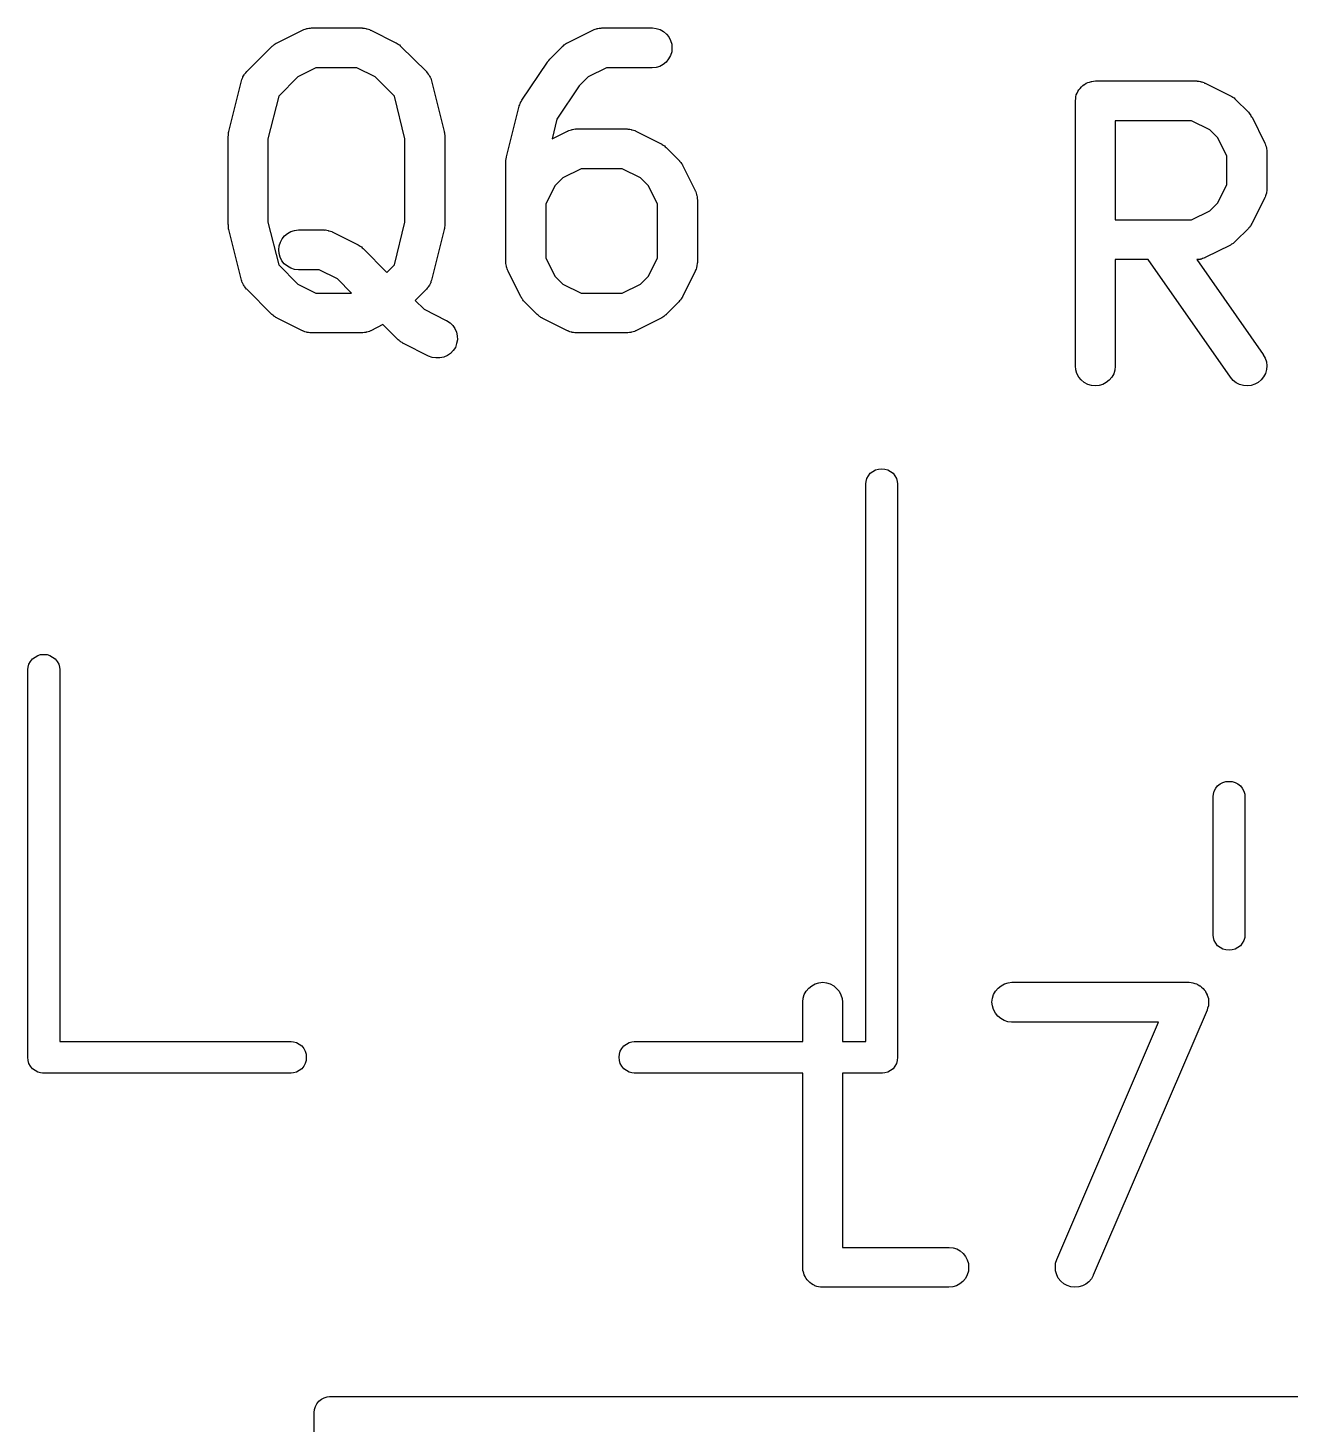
# Model space of a CAD drawing. Extents: x 85.9 to 159.2, y -122.9 to -78.6.
# Drawn here: x 150.36 to 155.12, y -105.94 to -100.68 of the extents above; entities that cross this region are included whole.
import ezdxf

# ---------------------------------------------------------------- set-up
doc = ezdxf.new("R2010")
doc.units = 0
doc.header["$MEASUREMENT"] = 0
doc.layers.add('BLACK', color=7, linetype='CONTINUOUS')

msp = doc.modelspace()

# ---------------------------------------------------------------- linework, layer by layer
at = {"layer": 'BLACK', "linetype": 'CONTINUOUS'}
for p, q in [((151.3, -100.733), (151.395, -100.685)), ((151.395, -100.685), (151.396, -100.685)), ((151.396, -100.685), (151.398, -100.684)), ((151.398, -100.684), (151.4, -100.683)), ((151.4, -100.683), (151.405, -100.682)), ((151.405, -100.682), (151.41, -100.68)), ((151.41, -100.68), (151.412, -100.679)), ((151.412, -100.679), (151.414, -100.679)), ((151.414, -100.679), (151.419, -100.678)), ((151.419, -100.678), (151.424, -100.678)), ((151.424, -100.678), (151.426, -100.678)), ((151.426, -100.678), (151.429, -100.677)), ((151.429, -100.677), (151.619, -100.677)), ((151.619, -100.677), (151.62, -100.677)), ((151.62, -100.677), (151.622, -100.678)), ((151.622, -100.678), (151.624, -100.678)), ((151.624, -100.678), (151.63, -100.678)), ((151.63, -100.678), (151.635, -100.679)), ((151.635, -100.679), (151.637, -100.68)), ((151.637, -100.68), (151.639, -100.68)), ((151.639, -100.68), (151.644, -100.682)), ((151.644, -100.682), (151.649, -100.683)), ((151.649, -100.683), (151.651, -100.685)), ((151.651, -100.685), (151.653, -100.685)), ((151.653, -100.685), (151.748, -100.733)), ((152.395, -100.733), (152.49, -100.685)), ((152.49, -100.685), (152.491, -100.685)), ((152.491, -100.685), (152.493, -100.684)), ((152.493, -100.684), (152.495, -100.683)), ((152.495, -100.683), (152.5, -100.682)), ((152.5, -100.682), (152.505, -100.68)), ((152.505, -100.68), (152.507, -100.679)), ((152.507, -100.679), (152.509, -100.679)), ((152.509, -100.679), (152.514, -100.678)), ((152.514, -100.678), (152.519, -100.678)), ((152.519, -100.678), (152.522, -100.678)), ((152.522, -100.678), (152.524, -100.677)), ((152.524, -100.677), (152.714, -100.677)), ((152.714, -100.677), (152.715, -100.677)), ((152.715, -100.677), (152.73, -100.679)), ((152.73, -100.679), (152.744, -100.683)), ((152.744, -100.683), (152.757, -100.69)), ((152.757, -100.69), (152.768, -100.7)), ((151.185, -100.842), (151.28, -100.747)), ((151.28, -100.747), (151.281, -100.746)), ((151.281, -100.746), (151.284, -100.744)), ((151.284, -100.744), (151.287, -100.741)), ((151.287, -100.741), (151.29, -100.739)), ((151.29, -100.739), (151.292, -100.737)), ((151.292, -100.737), (151.296, -100.735)), ((151.296, -100.735), (151.3, -100.733)), ((151.748, -100.733), (151.749, -100.733)), ((151.749, -100.733), (151.752, -100.736)), ((151.752, -100.736), (151.756, -100.738)), ((151.756, -100.738), (151.758, -100.74)), ((151.758, -100.74), (151.761, -100.741)), ((151.761, -100.741), (151.764, -100.744)), ((151.764, -100.744), (151.767, -100.747)), ((151.767, -100.747), (151.863, -100.842)), ((152.328, -100.795), (152.376, -100.747)), ((152.376, -100.746), (152.38, -100.744)), ((152.376, -100.747), (152.376, -100.746)), ((152.38, -100.744), (152.383, -100.741)), ((152.383, -100.741), (152.385, -100.739)), ((152.385, -100.739), (152.388, -100.737)), ((152.388, -100.737), (152.391, -100.735)), ((152.391, -100.735), (152.395, -100.733)), ((152.768, -100.7), (152.777, -100.711)), ((152.777, -100.711), (152.784, -100.724)), ((152.784, -100.724), (152.788, -100.738)), ((152.788, -100.738), (152.789, -100.753)), ((152.319, -100.805), (152.324, -100.8)), ((152.324, -100.8), (152.328, -100.795)), ((152.776, -100.794), (152.767, -100.806)), ((152.783, -100.781), (152.776, -100.794)), ((152.788, -100.767), (152.783, -100.781)), ((152.789, -100.753), (152.788, -100.767)), ((151.176, -100.854), (151.177, -100.852)), ((151.177, -100.852), (151.178, -100.85)), ((151.178, -100.85), (151.182, -100.846)), ((151.182, -100.846), (151.185, -100.842)), ((151.446, -100.827), (151.378, -100.862)), ((151.601, -100.827), (151.446, -100.827)), ((151.67, -100.862), (151.601, -100.827)), ((151.863, -100.842), (151.863, -100.843)), ((151.863, -100.843), (151.866, -100.847)), ((151.866, -100.847), (151.87, -100.851)), ((151.87, -100.851), (151.871, -100.853)), ((151.871, -100.853), (151.872, -100.854)), ((152.223, -100.949), (152.319, -100.806)), ((152.319, -100.806), (152.319, -100.805)), ((152.319, -100.806), (152.319, -100.806)), ((152.319, -100.806), (152.319, -100.806)), ((152.319, -100.806), (152.319, -100.806)), ((152.542, -100.827), (152.473, -100.862)), ((152.714, -100.827), (152.542, -100.827)), ((152.729, -100.826), (152.714, -100.827)), ((152.743, -100.822), (152.729, -100.826)), ((152.756, -100.815), (152.743, -100.822)), ((152.767, -100.806), (152.756, -100.815)), ((151.118, -101.068), (151.165, -100.877)), ((151.165, -100.877), (151.166, -100.876)), ((151.166, -100.876), (151.167, -100.871)), ((151.167, -100.871), (151.169, -100.866)), ((151.169, -100.866), (151.17, -100.864)), ((151.17, -100.864), (151.171, -100.862)), ((151.171, -100.862), (151.173, -100.858)), ((151.173, -100.858), (151.176, -100.854)), ((151.378, -100.862), (151.306, -100.934)), ((151.742, -100.934), (151.67, -100.862)), ((151.872, -100.854), (151.875, -100.859)), ((151.875, -100.859), (151.877, -100.863)), ((151.877, -100.863), (151.878, -100.865)), ((151.878, -100.865), (151.879, -100.867)), ((151.879, -100.867), (151.881, -100.872)), ((151.881, -100.872), (151.882, -100.877)), ((151.882, -100.877), (151.93, -101.068)), ((152.439, -100.895), (152.355, -101.021)), ((152.473, -100.862), (152.439, -100.895)), ((154.324, -100.91), (154.328, -100.905)), ((154.328, -100.905), (154.333, -100.899)), ((154.333, -100.899), (154.339, -100.894)), ((154.333, -100.899), (154.333, -100.899)), ((154.333, -100.899), (154.333, -100.899)), ((154.339, -100.894), (154.344, -100.89)), ((154.344, -100.89), (154.344, -100.89)), ((154.344, -100.89), (154.345, -100.89)), ((154.345, -100.89), (154.351, -100.886)), ((154.351, -100.886), (154.357, -100.883)), ((154.357, -100.883), (154.357, -100.883)), ((154.357, -100.883), (154.358, -100.883)), ((154.358, -100.883), (154.364, -100.881)), ((154.364, -100.881), (154.371, -100.879)), ((154.371, -100.879), (154.371, -100.879)), ((154.371, -100.879), (154.372, -100.879)), ((154.372, -100.879), (154.379, -100.878)), ((154.379, -100.878), (154.386, -100.877)), ((154.386, -100.877), (154.767, -100.877)), ((154.767, -100.877), (154.768, -100.877)), ((154.768, -100.877), (154.77, -100.878)), ((154.77, -100.878), (154.772, -100.878)), ((154.772, -100.878), (154.777, -100.878)), ((154.777, -100.878), (154.782, -100.879)), ((154.782, -100.879), (154.784, -100.88)), ((154.784, -100.88), (154.787, -100.88)), ((154.787, -100.88), (154.791, -100.882)), ((154.791, -100.882), (154.796, -100.883)), ((154.796, -100.883), (154.798, -100.885)), ((154.798, -100.885), (154.8, -100.885)), ((154.8, -100.885), (154.895, -100.933)), ((151.306, -100.934), (151.265, -101.095)), ((151.782, -101.095), (151.742, -100.934)), ((152.218, -100.958), (152.221, -100.953)), ((152.218, -100.96), (152.218, -100.958)), ((152.221, -100.953), (152.223, -100.949)), ((154.311, -100.951), (154.312, -100.944)), ((154.311, -100.952), (154.311, -100.951)), ((154.311, -101.952), (154.311, -100.952)), ((154.311, -100.952), (154.311, -100.952)), ((154.311, -100.952), (154.311, -100.952)), ((154.311, -100.952), (154.311, -100.952)), ((154.312, -100.937), (154.314, -100.93)), ((154.312, -100.944), (154.312, -100.937)), ((154.312, -100.937), (154.312, -100.937)), ((154.312, -100.937), (154.312, -100.937)), ((154.314, -100.93), (154.317, -100.923)), ((154.317, -100.923), (154.32, -100.917)), ((154.317, -100.923), (154.317, -100.923)), ((154.317, -100.923), (154.317, -100.923)), ((154.32, -100.917), (154.324, -100.91)), ((154.324, -100.91), (154.324, -100.91)), ((154.324, -100.91), (154.324, -100.91)), ((154.895, -100.933), (154.896, -100.933)), ((154.896, -100.933), (154.9, -100.936)), ((154.9, -100.936), (154.904, -100.938)), ((154.904, -100.938), (154.906, -100.94)), ((154.906, -100.94), (154.909, -100.941)), ((154.909, -100.941), (154.912, -100.944)), ((154.912, -100.944), (154.915, -100.947)), ((154.915, -100.947), (154.963, -100.995)), ((152.165, -101.163), (152.213, -100.972)), ((152.213, -100.971), (152.215, -100.967)), ((152.213, -100.972), (152.213, -100.971)), ((152.215, -100.967), (152.216, -100.962)), ((152.216, -100.962), (152.218, -100.96)), ((154.963, -100.995), (154.963, -100.995)), ((154.963, -100.995), (154.966, -100.999)), ((154.966, -100.999), (154.969, -101.002)), ((154.969, -101.002), (154.97, -101.004)), ((154.97, -101.004), (154.972, -101.007)), ((154.972, -101.007), (154.974, -101.011)), ((154.974, -101.011), (154.977, -101.014)), ((152.355, -101.021), (152.337, -101.095)), ((152.398, -101.065), (152.4, -101.064)), ((152.4, -101.064), (152.405, -101.063)), ((152.405, -101.063), (152.41, -101.061)), ((152.41, -101.061), (152.412, -101.06)), ((152.412, -101.06), (152.414, -101.06)), ((152.414, -101.06), (152.419, -101.059)), ((152.419, -101.059), (152.424, -101.058)), ((152.424, -101.058), (152.426, -101.059)), ((152.426, -101.059), (152.429, -101.058)), ((152.429, -101.058), (152.619, -101.058)), ((152.619, -101.058), (152.62, -101.058)), ((152.62, -101.058), (152.622, -101.059)), ((152.622, -101.059), (152.624, -101.059)), ((152.624, -101.059), (152.63, -101.059)), ((152.63, -101.059), (152.635, -101.06)), ((152.635, -101.06), (152.637, -101.061)), ((152.637, -101.061), (152.639, -101.061)), ((152.639, -101.061), (152.644, -101.063)), ((152.644, -101.063), (152.649, -101.064)), ((152.649, -101.064), (152.651, -101.065)), ((154.461, -101.027), (154.461, -101.401)), ((154.749, -101.027), (154.461, -101.027)), ((154.817, -101.062), (154.749, -101.027)), ((154.848, -101.092), (154.817, -101.062)), ((154.977, -101.014), (155.024, -101.109)), ((151.115, -101.085), (151.116, -101.083)), ((151.115, -101.086), (151.115, -101.085)), ((151.115, -101.419), (151.115, -101.086)), ((151.116, -101.076), (151.117, -101.07)), ((151.116, -101.082), (151.116, -101.076)), ((151.116, -101.083), (151.116, -101.082)), ((151.117, -101.07), (151.118, -101.069)), ((151.118, -101.069), (151.118, -101.068)), ((151.265, -101.095), (151.265, -101.41)), ((151.782, -101.41), (151.782, -101.095)), ((151.93, -101.068), (151.93, -101.069)), ((151.93, -101.069), (151.93, -101.07)), ((151.93, -101.07), (151.931, -101.071)), ((151.931, -101.071), (151.931, -101.077)), ((151.931, -101.077), (151.932, -101.083)), ((151.932, -101.083), (151.932, -101.084)), ((151.932, -101.084), (151.932, -101.086)), ((151.932, -101.086), (151.932, -101.419)), ((152.337, -101.095), (152.395, -101.066)), ((152.395, -101.066), (152.396, -101.066)), ((152.396, -101.066), (152.398, -101.065)), ((152.651, -101.065), (152.653, -101.066)), ((152.653, -101.066), (152.748, -101.114)), ((152.748, -101.114), (152.749, -101.114)), ((152.749, -101.114), (152.752, -101.117)), ((154.882, -101.161), (154.848, -101.092)), ((155.024, -101.109), (155.025, -101.11)), ((155.025, -101.11), (155.025, -101.112)), ((155.025, -101.112), (155.026, -101.114)), ((155.026, -101.114), (155.028, -101.119)), ((152.164, -101.171), (152.165, -101.165)), ((152.165, -101.164), (152.165, -101.163)), ((152.165, -101.165), (152.165, -101.164)), ((152.752, -101.117), (152.756, -101.119)), ((152.756, -101.119), (152.758, -101.121)), ((152.758, -101.121), (152.761, -101.122)), ((152.761, -101.122), (152.764, -101.125)), ((152.764, -101.125), (152.767, -101.128)), ((152.767, -101.128), (152.815, -101.176)), ((154.882, -101.268), (154.882, -101.161)), ((155.028, -101.119), (155.03, -101.124)), ((155.03, -101.124), (155.03, -101.126)), ((155.03, -101.126), (155.031, -101.128)), ((155.031, -101.128), (155.031, -101.133)), ((155.031, -101.133), (155.032, -101.138)), ((155.032, -101.138), (155.032, -101.141)), ((155.032, -101.141), (155.032, -101.143)), ((155.032, -101.143), (155.032, -101.286)), ((152.163, -101.177), (152.164, -101.171)), ((152.163, -101.179), (152.163, -101.177)), ((152.163, -101.18), (152.163, -101.179)), ((152.163, -101.181), (152.163, -101.18)), ((152.163, -101.562), (152.163, -101.181)), ((152.446, -101.208), (152.378, -101.243)), ((152.601, -101.208), (152.446, -101.208)), ((152.67, -101.243), (152.601, -101.208)), ((152.815, -101.176), (152.816, -101.176)), ((152.816, -101.176), (152.818, -101.18)), ((152.818, -101.18), (152.821, -101.183)), ((152.821, -101.183), (152.823, -101.185)), ((152.823, -101.185), (152.825, -101.188)), ((152.825, -101.188), (152.827, -101.191)), ((152.827, -101.191), (152.829, -101.195)), ((152.829, -101.195), (152.877, -101.29)), ((152.347, -101.273), (152.313, -101.342)), ((152.378, -101.243), (152.347, -101.273)), ((152.7, -101.273), (152.67, -101.243)), ((152.735, -101.342), (152.7, -101.273)), ((154.848, -101.337), (154.882, -101.268)), ((152.877, -101.29), (152.877, -101.291)), ((152.877, -101.291), (152.878, -101.293)), ((152.878, -101.293), (152.879, -101.295)), ((152.879, -101.295), (152.88, -101.3)), ((152.88, -101.3), (152.882, -101.305)), ((152.882, -101.305), (152.882, -101.307)), ((152.882, -101.307), (152.883, -101.309)), ((152.883, -101.309), (152.884, -101.314)), ((152.884, -101.314), (152.884, -101.319)), ((152.884, -101.319), (152.884, -101.322)), ((152.884, -101.322), (152.885, -101.324)), ((152.885, -101.324), (152.885, -101.562)), ((155.024, -101.319), (154.977, -101.414)), ((155.025, -101.317), (155.024, -101.319)), ((155.026, -101.315), (155.025, -101.317)), ((155.028, -101.31), (155.026, -101.315)), ((155.029, -101.306), (155.028, -101.31)), ((155.03, -101.303), (155.029, -101.306)), ((155.031, -101.301), (155.03, -101.303)), ((155.032, -101.291), (155.031, -101.296)), ((155.031, -101.296), (155.031, -101.301)), ((155.032, -101.286), (155.032, -101.287)), ((155.032, -101.287), (155.032, -101.289)), ((155.032, -101.289), (155.032, -101.291)), ((152.313, -101.342), (152.313, -101.544)), ((152.735, -101.544), (152.735, -101.342)), ((154.749, -101.401), (154.817, -101.367)), ((154.817, -101.367), (154.848, -101.337)), ((151.116, -101.42), (151.115, -101.419)), ((151.116, -101.422), (151.116, -101.42)), ((151.116, -101.428), (151.116, -101.422)), ((151.117, -101.434), (151.116, -101.428)), ((151.265, -101.41), (151.306, -101.571)), ((151.742, -101.571), (151.782, -101.41)), ((151.932, -101.423), (151.931, -101.429)), ((151.931, -101.429), (151.931, -101.435)), ((151.932, -101.419), (151.932, -101.42)), ((151.932, -101.42), (151.932, -101.421)), ((151.932, -101.421), (151.932, -101.423)), ((154.461, -101.401), (154.749, -101.401)), ((154.965, -101.431), (154.963, -101.434)), ((154.968, -101.428), (154.965, -101.431)), ((154.97, -101.425), (154.968, -101.428)), ((154.972, -101.423), (154.97, -101.425)), ((154.974, -101.419), (154.972, -101.423)), ((154.976, -101.415), (154.974, -101.419)), ((154.977, -101.414), (154.976, -101.415)), ((151.117, -101.435), (151.117, -101.434)), ((151.117, -101.436), (151.117, -101.435)), ((151.118, -101.437), (151.117, -101.436)), ((151.165, -101.628), (151.118, -101.437)), ((151.307, -101.499), (151.312, -101.485)), ((151.312, -101.485), (151.319, -101.472)), ((151.319, -101.472), (151.328, -101.461)), ((151.328, -101.461), (151.339, -101.452)), ((151.339, -101.452), (151.352, -101.445)), ((151.352, -101.445), (151.366, -101.441)), ((151.366, -101.441), (151.381, -101.439)), ((151.381, -101.439), (151.476, -101.439)), ((151.476, -101.439), (151.477, -101.439)), ((151.477, -101.439), (151.479, -101.44)), ((151.479, -101.44), (151.482, -101.439)), ((151.482, -101.439), (151.487, -101.44)), ((151.487, -101.44), (151.492, -101.441)), ((151.492, -101.441), (151.494, -101.442)), ((151.494, -101.442), (151.496, -101.442)), ((151.496, -101.442), (151.501, -101.444)), ((151.501, -101.444), (151.506, -101.445)), ((151.506, -101.445), (151.508, -101.446)), ((151.508, -101.446), (151.51, -101.447)), ((151.51, -101.447), (151.605, -101.495)), ((151.93, -101.437), (151.882, -101.628)), ((151.931, -101.435), (151.93, -101.436)), ((151.93, -101.436), (151.93, -101.437)), ((154.911, -101.485), (154.908, -101.488)), ((154.914, -101.482), (154.911, -101.485)), ((154.915, -101.482), (154.914, -101.482)), ((154.963, -101.434), (154.915, -101.482)), ((151.306, -101.514), (151.307, -101.499)), ((151.307, -101.528), (151.306, -101.514)), ((151.311, -101.542), (151.307, -101.528)), ((151.605, -101.495), (151.606, -101.495)), ((151.606, -101.495), (151.609, -101.498)), ((151.609, -101.498), (151.613, -101.5)), ((151.613, -101.5), (151.616, -101.502)), ((151.616, -101.502), (151.618, -101.503)), ((151.618, -101.503), (151.621, -101.506)), ((151.621, -101.506), (151.624, -101.509)), ((151.624, -101.509), (151.714, -101.599)), ((154.895, -101.496), (154.8, -101.543)), ((154.899, -101.493), (154.895, -101.496)), ((154.903, -101.491), (154.899, -101.493)), ((154.905, -101.49), (154.903, -101.491)), ((154.908, -101.488), (154.905, -101.49)), ((151.306, -101.571), (151.378, -101.643)), ((151.318, -101.555), (151.311, -101.542)), ((151.327, -101.567), (151.318, -101.555)), ((151.339, -101.576), (151.327, -101.567)), ((151.351, -101.583), (151.339, -101.576)), ((151.365, -101.588), (151.351, -101.583)), ((151.38, -101.589), (151.365, -101.588)), ((151.381, -101.589), (151.38, -101.589)), ((151.458, -101.589), (151.381, -101.589)), ((151.527, -101.624), (151.458, -101.589)), ((151.714, -101.599), (151.742, -101.571)), ((152.163, -101.564), (152.163, -101.562)), ((152.163, -101.566), (152.163, -101.564)), ((152.164, -101.571), (152.163, -101.566)), ((152.165, -101.576), (152.164, -101.571)), ((152.165, -101.579), (152.165, -101.576)), ((152.166, -101.581), (152.165, -101.579)), ((152.167, -101.586), (152.166, -101.581)), ((152.169, -101.59), (152.167, -101.586)), ((152.17, -101.592), (152.169, -101.59)), ((152.313, -101.544), (152.347, -101.613)), ((152.7, -101.613), (152.735, -101.544)), ((152.88, -101.587), (152.878, -101.591)), ((152.882, -101.582), (152.88, -101.587)), ((152.883, -101.577), (152.882, -101.58)), ((152.882, -101.58), (152.882, -101.582)), ((152.884, -101.567), (152.883, -101.572)), ((152.883, -101.572), (152.883, -101.577)), ((152.885, -101.563), (152.884, -101.565)), ((152.884, -101.565), (152.884, -101.567)), ((152.885, -101.562), (152.885, -101.563)), ((154.585, -101.551), (154.461, -101.551)), ((154.461, -101.551), (154.461, -101.952)), ((154.896, -101.995), (154.585, -101.551)), ((154.769, -101.551), (154.768, -101.551)), ((154.768, -101.551), (155.019, -101.909)), ((154.771, -101.551), (154.769, -101.551)), ((154.776, -101.55), (154.771, -101.551)), ((154.781, -101.55), (154.776, -101.55)), ((154.783, -101.549), (154.781, -101.55)), ((154.786, -101.549), (154.783, -101.549)), ((154.79, -101.547), (154.786, -101.549)), ((154.795, -101.546), (154.79, -101.547)), ((154.797, -101.544), (154.795, -101.546)), ((154.799, -101.544), (154.797, -101.544)), ((154.8, -101.543), (154.799, -101.544)), ((151.167, -101.632), (151.165, -101.628)), ((151.168, -101.637), (151.167, -101.632)), ((151.169, -101.639), (151.168, -101.637)), ((151.17, -101.641), (151.169, -101.639)), ((151.173, -101.646), (151.17, -101.641)), ((151.378, -101.643), (151.446, -101.677)), ((151.581, -101.677), (151.527, -101.624)), ((151.877, -101.642), (151.874, -101.647)), ((151.878, -101.64), (151.877, -101.642)), ((151.879, -101.638), (151.878, -101.64)), ((151.88, -101.633), (151.879, -101.638)), ((151.882, -101.629), (151.88, -101.633)), ((151.882, -101.628), (151.882, -101.629)), ((152.171, -101.595), (152.17, -101.592)), ((152.219, -101.691), (152.171, -101.595)), ((152.171, -101.595), (152.171, -101.595)), ((152.347, -101.613), (152.378, -101.643)), ((152.378, -101.643), (152.446, -101.677)), ((152.601, -101.677), (152.67, -101.643)), ((152.67, -101.643), (152.7, -101.613)), ((152.877, -101.595), (152.829, -101.691)), ((152.878, -101.591), (152.877, -101.593)), ((152.877, -101.593), (152.877, -101.595)), ((151.175, -101.65), (151.173, -101.646)), ((151.177, -101.652), (151.175, -101.65)), ((151.178, -101.654), (151.177, -101.652)), ((151.181, -101.658), (151.178, -101.654)), ((151.184, -101.662), (151.181, -101.658)), ((151.185, -101.663), (151.184, -101.662)), ((151.28, -101.758), (151.185, -101.663)), ((151.446, -101.677), (151.581, -101.677)), ((151.863, -101.663), (151.82, -101.705)), ((151.866, -101.659), (151.863, -101.663)), ((151.869, -101.655), (151.866, -101.659)), ((151.87, -101.653), (151.869, -101.655)), ((151.872, -101.651), (151.87, -101.653)), ((151.874, -101.647), (151.872, -101.651)), ((152.221, -101.694), (152.219, -101.691)), ((152.223, -101.698), (152.221, -101.694)), ((152.446, -101.677), (152.601, -101.677)), ((152.826, -101.695), (152.824, -101.699)), ((152.829, -101.692), (152.826, -101.695)), ((152.829, -101.691), (152.829, -101.692)), ((151.82, -101.705), (151.854, -101.738)), ((151.854, -101.738), (151.938, -101.781)), ((152.225, -101.7), (152.223, -101.698)), ((152.226, -101.703), (152.225, -101.7)), ((152.229, -101.706), (152.226, -101.703)), ((152.232, -101.709), (152.229, -101.706)), ((152.233, -101.71), (152.232, -101.709)), ((152.28, -101.758), (152.233, -101.71)), ((152.815, -101.71), (152.767, -101.758)), ((152.818, -101.707), (152.815, -101.71)), ((152.821, -101.704), (152.818, -101.707)), ((152.822, -101.701), (152.821, -101.704)), ((152.824, -101.699), (152.822, -101.701)), ((151.284, -101.76), (151.28, -101.758)), ((151.287, -101.763), (151.284, -101.76)), ((151.289, -101.765), (151.287, -101.763)), ((151.292, -101.767), (151.289, -101.765)), ((151.295, -101.769), (151.292, -101.767)), ((151.299, -101.771), (151.295, -101.769)), ((151.3, -101.772), (151.299, -101.771)), ((151.395, -101.819), (151.3, -101.772)), ((151.699, -101.796), (151.653, -101.819)), ((151.756, -101.853), (151.699, -101.796)), ((151.938, -101.781), (151.939, -101.781)), ((151.939, -101.781), (151.952, -101.789)), ((151.952, -101.789), (151.962, -101.799)), ((151.962, -101.799), (151.97, -101.811)), ((152.284, -101.76), (152.28, -101.758)), ((152.287, -101.763), (152.284, -101.76)), ((152.289, -101.765), (152.287, -101.763)), ((152.292, -101.767), (152.289, -101.765)), ((152.295, -101.769), (152.292, -101.767)), ((152.299, -101.771), (152.295, -101.769)), ((152.3, -101.772), (152.299, -101.771)), ((152.395, -101.819), (152.3, -101.772)), ((152.748, -101.772), (152.653, -101.819)), ((152.751, -101.77), (152.748, -101.772)), ((152.755, -101.768), (152.751, -101.77)), ((152.758, -101.766), (152.755, -101.768)), ((152.76, -101.764), (152.758, -101.766)), ((152.763, -101.761), (152.76, -101.764)), ((152.767, -101.759), (152.763, -101.761)), ((152.767, -101.758), (152.767, -101.759)), ((151.397, -101.82), (151.395, -101.819)), ((151.399, -101.821), (151.397, -101.82)), ((151.404, -101.823), (151.399, -101.821)), ((151.409, -101.825), (151.404, -101.823)), ((151.411, -101.825), (151.409, -101.825)), ((151.413, -101.826), (151.411, -101.825)), ((151.418, -101.826), (151.413, -101.826)), ((151.423, -101.827), (151.418, -101.826)), ((151.425, -101.827), (151.423, -101.827)), ((151.428, -101.827), (151.425, -101.827)), ((151.429, -101.827), (151.428, -101.827)), ((151.619, -101.827), (151.429, -101.827)), ((151.621, -101.827), (151.619, -101.827)), ((151.623, -101.827), (151.621, -101.827)), ((151.629, -101.826), (151.623, -101.827)), ((151.634, -101.826), (151.629, -101.826)), ((151.636, -101.825), (151.634, -101.826)), ((151.638, -101.825), (151.636, -101.825)), ((151.643, -101.823), (151.638, -101.825)), ((151.648, -101.822), (151.643, -101.823)), ((151.65, -101.821), (151.648, -101.822)), ((151.652, -101.82), (151.65, -101.821)), ((151.653, -101.819), (151.652, -101.82)), ((151.76, -101.856), (151.756, -101.853)), ((151.97, -101.811), (151.976, -101.825)), ((151.976, -101.825), (151.979, -101.839)), ((151.98, -101.854), (151.977, -101.868)), ((151.979, -101.839), (151.98, -101.854)), ((152.397, -101.82), (152.395, -101.819)), ((152.399, -101.821), (152.397, -101.82)), ((152.404, -101.823), (152.399, -101.821)), ((152.409, -101.825), (152.404, -101.823)), ((152.411, -101.825), (152.409, -101.825)), ((152.413, -101.826), (152.411, -101.825)), ((152.418, -101.826), (152.413, -101.826)), ((152.423, -101.827), (152.418, -101.826)), ((152.425, -101.827), (152.423, -101.827)), ((152.428, -101.827), (152.425, -101.827)), ((152.429, -101.827), (152.428, -101.827)), ((152.619, -101.827), (152.429, -101.827)), ((152.621, -101.827), (152.619, -101.827)), ((152.623, -101.827), (152.621, -101.827)), ((152.629, -101.826), (152.623, -101.827)), ((152.634, -101.826), (152.629, -101.826)), ((152.636, -101.825), (152.634, -101.826)), ((152.638, -101.825), (152.636, -101.825)), ((152.643, -101.823), (152.638, -101.825)), ((152.648, -101.822), (152.643, -101.823)), ((152.65, -101.821), (152.648, -101.822)), ((152.652, -101.82), (152.65, -101.821)), ((152.653, -101.819), (152.652, -101.82)), ((151.763, -101.859), (151.76, -101.856)), ((151.765, -101.86), (151.763, -101.859)), ((151.768, -101.862), (151.765, -101.86)), ((151.772, -101.864), (151.768, -101.862)), ((151.775, -101.867), (151.772, -101.864)), ((151.776, -101.867), (151.775, -101.867)), ((151.871, -101.915), (151.776, -101.867)), ((151.954, -101.905), (151.942, -101.913)), ((151.964, -101.894), (151.954, -101.905)), ((151.972, -101.882), (151.964, -101.894)), ((151.977, -101.868), (151.972, -101.882)), ((151.885, -101.92), (151.871, -101.915)), ((151.899, -101.922), (151.885, -101.92)), ((151.914, -101.922), (151.899, -101.922)), ((151.928, -101.919), (151.914, -101.922)), ((151.942, -101.913), (151.928, -101.919)), ((154.312, -101.967), (154.311, -101.952)), ((154.461, -101.953), (154.459, -101.968)), ((154.461, -101.952), (154.461, -101.953)), ((155.019, -101.909), (155.019, -101.91)), ((155.019, -101.91), (155.026, -101.923)), ((155.026, -101.923), (155.031, -101.937)), ((155.031, -101.937), (155.032, -101.952)), ((155.032, -101.952), (155.031, -101.966)), ((154.316, -101.981), (154.312, -101.967)), ((154.323, -101.994), (154.316, -101.981)), ((154.332, -102.005), (154.323, -101.994)), ((154.344, -102.015), (154.332, -102.005)), ((154.438, -102.006), (154.427, -102.015)), ((154.448, -101.995), (154.438, -102.006)), ((154.455, -101.982), (154.448, -101.995)), ((154.459, -101.968), (154.455, -101.982)), ((154.905, -102.007), (154.896, -101.995)), ((154.917, -102.016), (154.905, -102.007)), ((155.011, -102.005), (155, -102.014)), ((155.02, -101.993), (155.011, -102.005)), ((155.027, -101.98), (155.02, -101.993)), ((155.031, -101.966), (155.027, -101.98)), ((154.357, -102.022), (154.344, -102.015)), ((154.371, -102.026), (154.357, -102.022)), ((154.385, -102.027), (154.371, -102.026)), ((154.4, -102.026), (154.385, -102.027)), ((154.414, -102.022), (154.4, -102.026)), ((154.427, -102.015), (154.414, -102.022)), ((154.93, -102.022), (154.917, -102.016)), ((154.944, -102.026), (154.93, -102.022)), ((154.958, -102.027), (154.944, -102.026)), ((154.973, -102.026), (154.958, -102.027)), ((154.987, -102.021), (154.973, -102.026)), ((155, -102.014), (154.987, -102.021)), ((153.521, -102.388), (153.524, -102.377)), ((153.524, -102.377), (153.53, -102.367)), ((153.53, -102.367), (153.537, -102.357)), ((153.537, -102.357), (153.547, -102.35)), ((153.547, -102.35), (153.557, -102.344)), ((153.557, -102.344), (153.568, -102.341)), ((153.568, -102.341), (153.58, -102.34)), ((153.58, -102.34), (153.592, -102.341)), ((153.592, -102.341), (153.603, -102.344)), ((153.603, -102.344), (153.613, -102.35)), ((153.613, -102.35), (153.623, -102.357)), ((153.623, -102.357), (153.63, -102.367)), ((153.63, -102.367), (153.636, -102.377)), ((153.636, -102.377), (153.639, -102.388)), ((153.52, -102.397), (153.521, -102.388)), ((153.52, -104.5), (153.52, -102.397)), ((153.639, -102.388), (153.64, -102.397)), ((153.64, -102.397), (153.64, -104.557)), ((150.37, -103.067), (150.377, -103.057)), ((150.377, -103.057), (150.387, -103.05)), ((150.387, -103.05), (150.397, -103.044)), ((150.397, -103.044), (150.408, -103.041)), ((150.408, -103.041), (150.42, -103.04)), ((150.42, -103.04), (150.432, -103.041)), ((150.432, -103.041), (150.443, -103.044)), ((150.443, -103.044), (150.453, -103.05)), ((150.453, -103.05), (150.463, -103.057)), ((150.463, -103.057), (150.47, -103.067)), ((150.36, -103.097), (150.361, -103.088)), ((150.36, -104.557), (150.36, -103.097)), ((150.361, -103.088), (150.364, -103.077)), ((150.364, -103.077), (150.37, -103.067)), ((150.47, -103.067), (150.476, -103.077)), ((150.476, -103.077), (150.479, -103.088)), ((150.479, -103.088), (150.48, -103.097)), ((150.48, -103.097), (150.48, -104.5)), ((154.84, -103.545), (154.847, -103.536)), ((154.847, -103.536), (154.857, -103.529)), ((154.857, -103.529), (154.867, -103.523)), ((154.867, -103.523), (154.878, -103.52)), ((154.878, -103.52), (154.89, -103.519)), ((154.89, -103.519), (154.902, -103.52)), ((154.902, -103.52), (154.913, -103.523)), ((154.913, -103.523), (154.923, -103.529)), ((154.923, -103.529), (154.933, -103.536)), ((154.933, -103.536), (154.94, -103.545)), ((154.83, -103.576), (154.831, -103.567)), ((154.83, -104.099), (154.83, -103.576)), ((154.831, -103.567), (154.834, -103.556)), ((154.834, -103.556), (154.84, -103.545)), ((154.94, -103.545), (154.946, -103.556)), ((154.946, -103.556), (154.949, -103.567)), ((154.949, -103.567), (154.95, -103.576)), ((154.95, -103.576), (154.95, -104.099)), ((154.831, -104.108), (154.83, -104.099)), ((154.834, -104.119), (154.831, -104.108)), ((154.949, -104.108), (154.946, -104.119)), ((154.95, -104.099), (154.949, -104.108)), ((154.84, -104.13), (154.834, -104.119)), ((154.847, -104.139), (154.84, -104.13)), ((154.857, -104.146), (154.847, -104.139)), ((154.867, -104.152), (154.857, -104.146)), ((154.878, -104.155), (154.867, -104.152)), ((154.89, -104.156), (154.878, -104.155)), ((154.902, -104.155), (154.89, -104.156)), ((154.913, -104.152), (154.902, -104.155)), ((154.923, -104.146), (154.913, -104.152)), ((154.933, -104.139), (154.923, -104.146)), ((154.94, -104.13), (154.933, -104.139)), ((154.946, -104.119), (154.94, -104.13)), ((153.284, -104.337), (153.288, -104.323)), ((153.288, -104.323), (153.295, -104.31)), ((153.295, -104.31), (153.305, -104.299)), ((153.305, -104.299), (153.316, -104.29)), ((153.316, -104.29), (153.329, -104.283)), ((153.329, -104.283), (153.343, -104.279)), ((153.343, -104.279), (153.358, -104.277)), ((153.358, -104.277), (153.372, -104.279)), ((153.372, -104.279), (153.386, -104.283)), ((153.386, -104.283), (153.399, -104.29)), ((153.399, -104.29), (153.41, -104.3)), ((153.41, -104.3), (153.42, -104.311)), ((153.42, -104.311), (153.426, -104.324)), ((153.426, -104.324), (153.431, -104.338)), ((153.998, -104.337), (154.002, -104.323)), ((154.002, -104.323), (154.009, -104.31)), ((154.009, -104.31), (154.019, -104.299)), ((154.019, -104.299), (154.03, -104.29)), ((154.03, -104.29), (154.043, -104.283)), ((154.043, -104.283), (154.057, -104.279)), ((154.057, -104.279), (154.071, -104.277)), ((154.071, -104.277), (154.738, -104.277)), ((154.738, -104.277), (154.739, -104.277)), ((154.739, -104.277), (154.739, -104.277)), ((154.739, -104.277), (154.74, -104.277)), ((154.74, -104.277), (154.747, -104.278)), ((154.747, -104.278), (154.754, -104.279)), ((154.754, -104.279), (154.754, -104.279)), ((154.754, -104.279), (154.754, -104.279)), ((154.754, -104.279), (154.761, -104.281)), ((154.761, -104.281), (154.768, -104.283)), ((154.768, -104.283), (154.768, -104.284)), ((154.768, -104.284), (154.768, -104.284)), ((154.768, -104.284), (154.774, -104.287)), ((154.774, -104.287), (154.78, -104.29)), ((154.78, -104.29), (154.781, -104.291)), ((154.781, -104.291), (154.781, -104.291)), ((154.781, -104.291), (154.786, -104.295)), ((154.786, -104.295), (154.792, -104.3)), ((154.792, -104.3), (154.792, -104.3)), ((154.792, -104.3), (154.792, -104.3)), ((154.792, -104.3), (154.796, -104.306)), ((154.796, -104.306), (154.801, -104.311)), ((154.801, -104.311), (154.801, -104.312)), ((154.801, -104.312), (154.801, -104.312)), ((154.801, -104.312), (154.804, -104.318)), ((154.804, -104.318), (154.808, -104.324)), ((154.808, -104.324), (154.808, -104.325)), ((154.808, -104.325), (154.808, -104.325)), ((154.808, -104.325), (154.81, -104.332)), ((153.282, -104.351), (153.284, -104.337)), ((153.282, -104.352), (153.282, -104.351)), ((153.282, -104.5), (153.282, -104.352)), ((153.431, -104.338), (153.432, -104.352)), ((153.432, -104.352), (153.432, -104.5)), ((153.996, -104.352), (153.998, -104.337)), ((153.998, -104.366), (153.996, -104.352)), ((154.002, -104.38), (153.998, -104.366)), ((154.009, -104.393), (154.002, -104.38)), ((154.807, -104.382), (154.378, -105.382)), ((154.809, -104.375), (154.807, -104.381)), ((154.807, -104.381), (154.807, -104.382)), ((154.807, -104.382), (154.807, -104.382)), ((154.811, -104.368), (154.809, -104.375)), ((154.81, -104.332), (154.812, -104.338)), ((154.812, -104.367), (154.811, -104.368)), ((154.811, -104.368), (154.811, -104.368)), ((154.812, -104.338), (154.812, -104.339)), ((154.812, -104.339), (154.812, -104.339)), ((154.812, -104.339), (154.812, -104.346)), ((154.812, -104.346), (154.813, -104.353)), ((154.813, -104.353), (154.812, -104.361)), ((154.812, -104.361), (154.812, -104.367)), ((154.813, -104.353), (154.813, -104.353)), ((154.813, -104.353), (154.813, -104.353)), ((154.018, -104.405), (154.009, -104.393)), ((154.029, -104.414), (154.018, -104.405)), ((154.042, -104.421), (154.029, -104.414)), ((154.056, -104.426), (154.042, -104.421)), ((154.07, -104.427), (154.056, -104.426)), ((154.071, -104.427), (154.07, -104.427)), ((154.624, -104.427), (154.071, -104.427)), ((154.241, -105.323), (154.624, -104.427)), ((150.48, -104.5), (151.353, -104.5)), ((151.353, -104.5), (151.362, -104.501)), ((151.362, -104.501), (151.373, -104.504)), ((151.373, -104.504), (151.383, -104.51)), ((151.383, -104.51), (151.393, -104.517)), ((151.393, -104.517), (151.4, -104.527)), ((151.4, -104.527), (151.406, -104.537)), ((151.406, -104.537), (151.409, -104.548)), ((152.591, -104.548), (152.594, -104.537)), ((152.594, -104.537), (152.6, -104.527)), ((152.6, -104.527), (152.607, -104.517)), ((152.607, -104.517), (152.617, -104.51)), ((152.617, -104.51), (152.627, -104.504)), ((152.627, -104.504), (152.638, -104.501)), ((152.638, -104.501), (152.647, -104.5)), ((152.647, -104.5), (153.282, -104.5)), ((153.432, -104.5), (153.52, -104.5)), ((150.36, -104.56), (150.36, -104.557)), ((150.361, -104.572), (150.36, -104.56)), ((150.364, -104.583), (150.361, -104.572)), ((150.37, -104.593), (150.364, -104.583)), ((151.406, -104.583), (151.4, -104.593)), ((151.409, -104.572), (151.406, -104.583)), ((151.409, -104.548), (151.41, -104.56)), ((151.41, -104.56), (151.409, -104.572)), ((152.59, -104.56), (152.591, -104.548)), ((152.591, -104.572), (152.59, -104.56)), ((152.594, -104.583), (152.591, -104.572)), ((152.6, -104.593), (152.594, -104.583)), ((153.636, -104.583), (153.63, -104.593)), ((153.639, -104.572), (153.636, -104.583)), ((153.64, -104.56), (153.639, -104.572)), ((153.64, -104.557), (153.64, -104.56)), ((150.377, -104.603), (150.37, -104.593)), ((150.387, -104.61), (150.377, -104.603)), ((150.397, -104.616), (150.387, -104.61)), ((150.408, -104.619), (150.397, -104.616)), ((150.415, -104.62), (150.408, -104.619)), ((150.42, -104.62), (150.415, -104.62)), ((150.423, -104.62), (150.42, -104.62)), ((151.353, -104.62), (150.423, -104.62)), ((151.362, -104.619), (151.353, -104.62)), ((151.373, -104.616), (151.362, -104.619)), ((151.383, -104.61), (151.373, -104.616)), ((151.393, -104.603), (151.383, -104.61)), ((151.4, -104.593), (151.393, -104.603)), ((152.607, -104.603), (152.6, -104.593)), ((152.617, -104.61), (152.607, -104.603)), ((152.627, -104.616), (152.617, -104.61)), ((152.638, -104.619), (152.627, -104.616)), ((152.647, -104.62), (152.638, -104.619)), ((153.282, -104.62), (152.647, -104.62)), ((153.282, -105.352), (153.282, -104.62)), ((153.577, -104.62), (153.432, -104.62)), ((153.432, -104.62), (153.432, -105.277)), ((153.58, -104.62), (153.577, -104.62)), ((153.583, -104.62), (153.58, -104.62)), ((153.592, -104.619), (153.583, -104.62)), ((153.583, -104.62), (153.583, -104.62)), ((153.603, -104.616), (153.592, -104.619)), ((153.613, -104.61), (153.603, -104.616)), ((153.623, -104.603), (153.613, -104.61)), ((153.63, -104.593), (153.623, -104.603)), ((153.432, -105.277), (153.833, -105.277)), ((153.833, -105.277), (153.834, -105.277)), ((153.834, -105.277), (153.849, -105.279)), ((153.849, -105.279), (153.863, -105.283)), ((153.863, -105.283), (153.876, -105.29)), ((153.876, -105.29), (153.887, -105.3)), ((153.887, -105.3), (153.896, -105.311)), ((153.896, -105.311), (153.903, -105.324)), ((153.903, -105.324), (153.907, -105.338)), ((154.236, -105.337), (154.241, -105.323)), ((153.283, -105.359), (153.282, -105.352)), ((153.283, -105.366), (153.283, -105.359)), ((153.284, -105.367), (153.283, -105.366)), ((153.286, -105.374), (153.284, -105.367)), ((153.284, -105.367), (153.284, -105.367)), ((153.288, -105.38), (153.286, -105.374)), ((153.288, -105.381), (153.288, -105.38)), ((153.291, -105.387), (153.288, -105.381)), ((153.288, -105.381), (153.288, -105.381)), ((153.902, -105.381), (153.896, -105.394)), ((153.907, -105.367), (153.902, -105.381)), ((153.907, -105.338), (153.908, -105.353)), ((153.908, -105.353), (153.907, -105.367)), ((154.235, -105.351), (154.236, -105.337)), ((154.236, -105.366), (154.235, -105.351)), ((154.24, -105.38), (154.236, -105.366)), ((154.246, -105.393), (154.24, -105.38)), ((154.378, -105.382), (154.378, -105.383)), ((153.294, -105.393), (153.291, -105.387)), ((153.295, -105.394), (153.294, -105.393)), ((153.299, -105.399), (153.295, -105.394)), ((153.295, -105.394), (153.295, -105.394)), ((153.304, -105.405), (153.299, -105.399)), ((153.309, -105.41), (153.304, -105.405)), ((153.304, -105.405), (153.304, -105.405)), ((153.304, -105.405), (153.304, -105.405)), ((153.315, -105.414), (153.309, -105.41)), ((153.315, -105.415), (153.315, -105.414)), ((153.315, -105.414), (153.315, -105.414)), ((153.321, -105.418), (153.315, -105.415)), ((153.328, -105.421), (153.321, -105.418)), ((153.328, -105.422), (153.328, -105.421)), ((153.328, -105.421), (153.328, -105.421)), ((153.335, -105.424), (153.328, -105.422)), ((153.342, -105.426), (153.335, -105.424)), ((153.349, -105.427), (153.342, -105.426)), ((153.342, -105.426), (153.342, -105.426)), ((153.342, -105.426), (153.342, -105.426)), ((153.356, -105.427), (153.349, -105.427)), ((153.357, -105.427), (153.356, -105.427)), ((153.833, -105.427), (153.357, -105.427)), ((153.357, -105.427), (153.357, -105.427)), ((153.357, -105.427), (153.357, -105.427)), ((153.357, -105.427), (153.357, -105.427)), ((153.848, -105.426), (153.833, -105.427)), ((153.862, -105.422), (153.848, -105.426)), ((153.875, -105.415), (153.862, -105.422)), ((153.886, -105.406), (153.875, -105.415)), ((153.896, -105.394), (153.886, -105.406)), ((154.256, -105.404), (154.246, -105.393)), ((154.267, -105.414), (154.256, -105.404)), ((154.279, -105.421), (154.267, -105.414)), ((154.293, -105.426), (154.279, -105.421)), ((154.308, -105.427), (154.293, -105.426)), ((154.323, -105.426), (154.308, -105.427)), ((154.337, -105.422), (154.323, -105.426)), ((154.35, -105.416), (154.337, -105.422)), ((154.361, -105.407), (154.35, -105.416)), ((154.371, -105.396), (154.361, -105.407)), ((154.378, -105.383), (154.371, -105.396)), ((151.457, -105.857), (151.467, -105.85)), ((151.467, -105.85), (151.477, -105.844)), ((151.477, -105.844), (151.488, -105.841)), ((151.488, -105.841), (151.497, -105.84)), ((151.497, -105.84), (151.497, -105.84)), ((151.497, -105.84), (151.5, -105.84)), ((151.5, -105.84), (151.503, -105.84)), ((151.503, -105.84), (156.497, -105.84)), ((151.44, -105.9), (151.441, -105.888)), ((151.44, -105.903), (151.44, -105.9)), ((151.44, -110.897), (151.44, -105.903)), ((151.441, -105.888), (151.444, -105.877)), ((151.444, -105.877), (151.45, -105.867)), ((151.45, -105.867), (151.457, -105.857))]:
    msp.add_line(p, q, dxfattribs=at)

doc.saveas('drawing.dxf')
